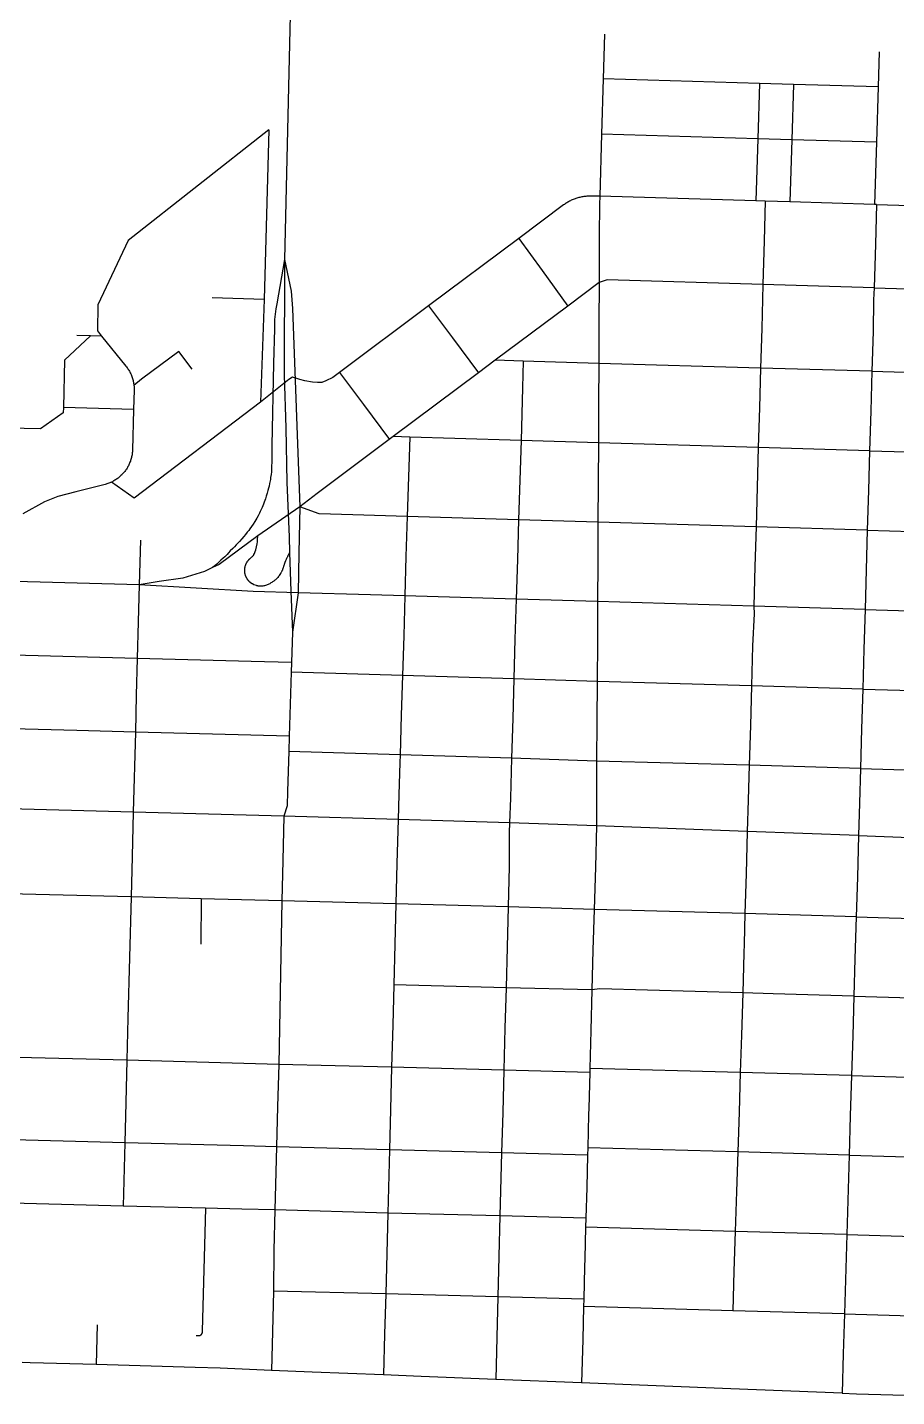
# Model space of a CAD drawing. Extents: x 486459 to 494398, y 5455945 to 5462335.
# Drawn here: x 491317 to 492416, y 5455989 to 5457721 of the extents above; entities that cross this region are included whole.
import ezdxf

# ---------------------------------------------------------------- set-up
doc = ezdxf.new("R2010")
doc.units = 0
for name, color, linetype in [('Arterial', 7, 'Continuous'), ('Collector', 7, 'Continuous'), ('Other', 7, 'Continuous'), ('Private', 7, 'Continuous'), ('Residential', 7, 'Continuous'), ('Secondary', 7, 'Continuous')]:
    doc.layers.add(name, color=color, linetype=linetype)

msp = doc.modelspace()

# ---------------------------------------------------------------- linework, layer by layer
at = {"layer": 'Arterial'}
for points in [[(492040.1, 5457398.6), (492000.3, 5457368.8)], [(492247.1, 5457395.9), (492050.1, 5457401.8), (492040.1, 5457398.6)], [(492387.9, 5457391.8), (492247.1, 5457395.9)], [(492387.9, 5457391.8), (492528.7, 5457387.7)], [(492000.3, 5457368.8), (491908.7, 5457300.2)], [(491908.7, 5457300.2), (491887.7, 5457284.5)], [(491887.7, 5457284.5), (491779.8, 5457203.7)], [(491779.8, 5457203.7), (491683.3, 5457131.8), (491661.8, 5457114.7)], [(491661.8, 5457114.7), (491608.6, 5457078.1)], [(491659.3, 5457006), (491652.2, 5456956)], [(491652.2, 5456956), (491651, 5456917.8)], [(491650.7, 5456905.7), (491648.2, 5456824.7)], [(491651, 5456917.8), (491650.7, 5456905.7)], [(491648.2, 5456824.7), (491647.7, 5456805.3)], [(491647.7, 5456805.3), (491646.2, 5456755)], [(491646.2, 5456755), (491645.5, 5456736.5), (491641.5, 5456723.5)], [(491450.9, 5456728.5), (491278.6, 5456733)], [(491641.5, 5456723.5), (491450.9, 5456728.5)], [(491641.5, 5456723.5), (491640, 5456667.3)], [(491785.8, 5456719.3), (491641.5, 5456723.5)], [(491926.8, 5456715.1), (491785.8, 5456719.3)], [(492036.6, 5456711.3), (491926.8, 5456715.1)], [(492227.4, 5456704.1), (492036.6, 5456711.3)], [(492368.1, 5456698.8), (492227.4, 5456704.1)], [(492368.1, 5456698.8), (492508.9, 5456693.6)], [(491640, 5456667.3), (491638.7, 5456616.1)], [(491638.7, 5456616.1), (491634.9, 5456409.3)], [(491634.9, 5456409.3), (491633.5, 5456356)], [(491633.5, 5456356), (491632.1, 5456304.8)], [(491632.1, 5456304.8), (491630, 5456225)], [(491630, 5456225), (491628.7, 5456173.8)], [(491628.7, 5456173.8), (491628.1, 5456122.5)], [(491628.1, 5456122.5), (491626.9, 5456071.4)], [(491626.9, 5456071.4), (491625.8, 5456022)]]:
    msp.add_lwpolyline(points, dxfattribs=at)
at = {"layer": 'Collector'}
for points in [[(491791.3, 5456901.4), (491650.7, 5456905.7)], [(491932.3, 5456897.1), (491791.3, 5456901.4)], [(492037.6, 5456893.9), (491932.3, 5456897.1)], [(492232.7, 5456888.4), (492037.6, 5456893.9)], [(492373.4, 5456884.2), (492232.7, 5456888.4)], [(492373.4, 5456884.2), (492514.2, 5456880.2)]]:
    msp.add_lwpolyline(points, dxfattribs=at)
at = {"layer": 'Other'}
for points in [[(491651.5, 5457828.5), (491642.2, 5457427.7)], [(491622.2, 5457591.7), (491444.7, 5457451.6), (491406.2, 5457370.2), (491405.6, 5457337.4), (491410.9, 5457330.8)], [(491642.2, 5457427.7), (491632.5, 5457371.8), (491631.3, 5457365.2), (491629.7, 5457351.6), (491629.5, 5457339.9), (491628.4, 5457296), (491626.1, 5457192.4), (491626.3, 5457175.2), (491625.9, 5457162.3), (491625.6, 5457159.1), (491625.2, 5457155.5), (491624.7, 5457151.7), (491624.3, 5457149.5), (491623.4, 5457144.2), (491622.7, 5457141), (491622.1, 5457138.5), (491621.3, 5457135.3), (491620.4, 5457132.1), (491619.2, 5457128.2), (491618.1, 5457124.8), (491616.5, 5457120.5), (491615.6, 5457118.2), (491613.8, 5457114), (491613.1, 5457112.3), (491611.5, 5457109), (491610.4, 5457106.6), (491608.8, 5457103.5), (491607.1, 5457100.6), (491604.7, 5457096.4), (491602.4, 5457092.7), (491600.6, 5457090), (491598.5, 5457087), (491597, 5457085), (491595.2, 5457082.6), (491592.9, 5457079.8), (491590.7, 5457077.1), (491588.2, 5457074.3), (491585.3, 5457071), (491583.3, 5457068.8), (491581.2, 5457066.5), (491578.9, 5457064.1), (491576.9, 5457061.9), (491573.7, 5457058.9), (491571.4, 5457056.4), (491569.5, 5457054.5), (491566.6, 5457051.5), (491564.5, 5457049.7), (491561.9, 5457047.3), (491559.3, 5457044.9), (491556.5, 5457042.3), (491553.9, 5457040.1), (491551.3, 5457037.9)], [(491642.2, 5457427.7), (491641.7, 5457281.5), (491643.9, 5457214.6), (491645.1, 5457145.5), (491647.9, 5457077), (491648.5, 5457056.8)], [(491642.2, 5457427.7), (491650.6, 5457387.8), (491652.4, 5457365.6), (491661.8, 5457114.7)], [(491396.8, 5457331.2), (491379.5, 5457331.6)], [(491410.9, 5457330.8), (491396.8, 5457331.2)], [(491648.5, 5457056.8), (491648.2, 5457056.3), (491647.9, 5457055.7), (491647.6, 5457055.1), (491647.4, 5457054.5), (491647.1, 5457053.9), (491646.8, 5457053.4), (491646.6, 5457053), (491646.4, 5457052.5), (491646, 5457051.8), (491645.8, 5457051.3), (491645.5, 5457050.7), (491645.2, 5457050.1), (491644.9, 5457049.5), (491644.6, 5457049), (491644.5, 5457048.6), (491644.2, 5457048), (491643.8, 5457047.2), (491643.6, 5457046.6), (491643.4, 5457046.2), (491643.1, 5457045.6), (491643, 5457045.1), (491642.8, 5457044.6), (491642.5, 5457044), (491642.4, 5457043.6), (491642.2, 5457043.3), (491642, 5457042.6), (491641.8, 5457042), (491641.6, 5457041.3), (491641.4, 5457040.7), (491641.2, 5457040.2), (491641.1, 5457039.7), (491641, 5457039.3), (491640.8, 5457038.8), (491640.7, 5457038.2), (491640.6, 5457037.9), (491640.4, 5457037.5), (491640.2, 5457036.9), (491640.1, 5457036.5), (491640, 5457036.1), (491639.8, 5457035.8), (491639.6, 5457035.2), (491639.5, 5457034.8), (491639.3, 5457034.5), (491639.1, 5457034), (491638.9, 5457033.6), (491638.7, 5457033.2), (491638.3, 5457032.4), (491638, 5457031.8), (491637.7, 5457031.2), (491637.4, 5457030.7), (491637.1, 5457030.2), (491636.5, 5457029.2), (491635.6, 5457028), (491635.1, 5457027.2), (491634.5, 5457026.4), (491633.7, 5457025.5), (491633, 5457024.7), (491632.1, 5457023.8), (491631.5, 5457023.2), (491630.7, 5457022.5), (491630.1, 5457022), (491629.6, 5457021.5), (491628.7, 5457020.9), (491627.9, 5457020.2), (491627.1, 5457019.7), (491626, 5457019), (491625, 5457018.4), (491624.3, 5457018), (491623.5, 5457017.5), (491622.4, 5457017), (491621.5, 5457016.6), (491620.3, 5457016.1), (491619.3, 5457015.7), (491618.2, 5457015.4), (491617.1, 5457015), (491615.9, 5457014.7), (491614.6, 5457014.5), (491613.3, 5457014.4), (491612.1, 5457014.3), (491610.5, 5457014.4), (491609.1, 5457014.5), (491608.3, 5457014.7), (491607.3, 5457014.9), (491606.6, 5457015.1), (491605.2, 5457015.5), (491603.5, 5457016.2), (491601.6, 5457017.2), (491601.1, 5457017.5), (491600.8, 5457017.7), (491600.3, 5457018), (491599.9, 5457018.3), (491599.4, 5457018.7), (491599, 5457019.1), (491598.6, 5457019.4), (491598.3, 5457019.6), (491598.1, 5457019.8), (491597.9, 5457020), (491597.7, 5457020.2), (491597.5, 5457020.5), (491597.3, 5457020.7), (491597.1, 5457020.8), (491597, 5457021), (491596.8, 5457021.2), (491596.7, 5457021.3), (491596.6, 5457021.5), (491596.4, 5457021.7), (491596.3, 5457021.9), (491596.1, 5457022.1), (491595.9, 5457022.3), (491595.8, 5457022.5), (491595.6, 5457022.7), (491595.5, 5457022.9), (491595.3, 5457023.1), (491595.2, 5457023.3), (491595.1, 5457023.5), (491594.9, 5457023.7), (491594.9, 5457023.8), (491594.8, 5457024), (491594.5, 5457024.4), (491594.4, 5457024.6), (491594.2, 5457025), (491594.1, 5457025.3), (491593.9, 5457025.7), (491593.7, 5457026), (491593.5, 5457026.4), (491593.4, 5457026.7), (491593.2, 5457027.2), (491593, 5457027.6), (491592.9, 5457028), (491592.8, 5457028.5), (491592.6, 5457029), (491592.5, 5457029.5), (491592.3, 5457030.1), (491592.2, 5457030.6), (491592.1, 5457031.4), (491592, 5457032), (491592, 5457032.5), (491591.9, 5457033), (491591.9, 5457033.3), (491591.9, 5457033.8), (491591.9, 5457034.3), (491591.9, 5457034.8), (491591.9, 5457035.3), (491591.9, 5457035.7), (491592, 5457036.2), (491592, 5457036.7), (491592.1, 5457037.2), (491592.1, 5457037.6), (491592.2, 5457038.1), (491592.3, 5457038.6), (491592.4, 5457039.1), (491592.6, 5457039.8), (491592.8, 5457040.4), (491593, 5457040.9), (491593.1, 5457041.3), (491593.3, 5457041.8), (491593.4, 5457042.1), (491593.6, 5457042.5), (491593.8, 5457042.9), (491594.1, 5457043.4), (491594.3, 5457043.9), (491594.5, 5457044.3), (491594.8, 5457044.8), (491595, 5457045.1), (491595.2, 5457045.4), (491595.4, 5457045.7), (491595.6, 5457046), (491595.8, 5457046.3), (491596, 5457046.5), (491596.1, 5457046.6), (491596.2, 5457046.8), (491596.3, 5457046.9), (491596.5, 5457047.1), (491596.6, 5457047.3), (491596.7, 5457047.4), (491596.9, 5457047.6), (491597.1, 5457047.9), (491597.3, 5457048.1), (491597.5, 5457048.2), (491597.7, 5457048.5), (491597.9, 5457048.7), (491598.1, 5457048.9), (491598.3, 5457049.1), (491598.6, 5457049.3), (491598.9, 5457049.6), (491599.3, 5457049.9), (491599.7, 5457050.2), (491600.2, 5457050.6), (491600.6, 5457050.9), (491601.1, 5457051.5), (491601.7, 5457052.1), (491602.3, 5457052.8), (491602.8, 5457053.3), (491603.3, 5457054.1), (491603.6, 5457054.6), (491604.3, 5457055.7), (491605.3, 5457058.3), (491606.1, 5457060.2), (491607.8, 5457068.1), (491608, 5457070.4), (491608.2, 5457073), (491608.6, 5457078.1)], [(491648.5, 5457056.8), (491650.1, 5457008), (491652.2, 5456956)]]:
    msp.add_lwpolyline(points, dxfattribs=at)
at = {"layer": 'Private'}
for points in [[(491616.3, 5457377.2), (491550.6, 5457379.3)], [(491536.8, 5456618.8), (491536.4, 5456561.4)], [(491542.4, 5456227.2), (491538.2, 5456071.5), (491538.2, 5456071.4), (491538.2, 5456071.3), (491538.2, 5456071.2), (491538.2, 5456071), (491538.2, 5456070.9), (491538.2, 5456070.8), (491538.1, 5456070.7), (491538.1, 5456070.5), (491538.1, 5456070.4), (491538.1, 5456070.3), (491538.1, 5456070.2), (491538, 5456070.1), (491538, 5456069.9), (491538, 5456069.8), (491537.9, 5456069.7), (491537.9, 5456069.6), (491537.9, 5456069.4), (491537.8, 5456069.3), (491537.8, 5456069.2), (491537.7, 5456069.1), (491537.7, 5456069), (491537.6, 5456068.9), (491537.6, 5456068.7), (491537.5, 5456068.6), (491537.5, 5456068.5), (491537.4, 5456068.4), (491537.4, 5456068.3), (491537.3, 5456068.2), (491537.2, 5456068.1), (491537.2, 5456068), (491537.1, 5456067.9), (491537, 5456067.8), (491537, 5456067.7), (491536.9, 5456067.5), (491536.8, 5456067.4), (491536.8, 5456067.3), (491536.7, 5456067.2), (491536.6, 5456067.1), (491536.5, 5456067), (491536.4, 5456067), (491536.4, 5456066.9), (491536.3, 5456066.8), (491536.2, 5456066.7), (491536.1, 5456066.6), (491536, 5456066.5), (491535.9, 5456066.4), (491535.8, 5456066.3), (491535.7, 5456066.2), (491535.6, 5456066.2), (491535.5, 5456066.1), (491535.4, 5456066), (491535.3, 5456065.9), (491535.2, 5456065.9), (491535.1, 5456065.8), (491535, 5456065.7), (491535, 5456065.7), (491530.5, 5456065.8)]]:
    msp.add_lwpolyline(points, dxfattribs=at)
at = {"layer": 'Residential'}
for points in [[(492046.8, 5457713), (492045.2, 5457656.2)], [(492394, 5457690.4), (492392.7, 5457646)], [(492045.2, 5457656.2), (492043.1, 5457586.3)], [(492242.8, 5457650.4), (492045.2, 5457656.2)], [(492242.8, 5457650.4), (492240.7, 5457580.5)], [(492285.8, 5457649.2), (492242.8, 5457650.4)], [(492285.8, 5457649.2), (492283.7, 5457579.2)], [(492392.7, 5457646), (492285.8, 5457649.2)], [(492392.7, 5457646), (492390.6, 5457576.1)], [(491622.2, 5457591.7), (491616.3, 5457377.2)], [(492043.1, 5457586.3), (492040.8, 5457507.7)], [(492240.7, 5457580.5), (492043.1, 5457586.3)], [(492240.7, 5457580.5), (492238.4, 5457501.9)], [(492283.7, 5457579.2), (492240.7, 5457580.5)], [(492283.7, 5457579.2), (492281.4, 5457500.6)], [(492390.6, 5457576.1), (492283.7, 5457579.2)], [(492390.6, 5457576.1), (492388.3, 5457497.5)], [(492040.8, 5457507.7), (492030.7, 5457507.9), (492029.5, 5457507.9), (492028.3, 5457507.9), (492027, 5457507.9), (492025.7, 5457507.8), (492024.5, 5457507.7), (492023.2, 5457507.6), (492021.9, 5457507.5), (492020.7, 5457507.3), (492019.4, 5457507.1), (492018.2, 5457506.9), (492016.9, 5457506.6), (492015.7, 5457506.3), (492014.4, 5457506), (492013.2, 5457505.7), (492012, 5457505.3), (492010.8, 5457504.9), (492009.6, 5457504.5), (492008.4, 5457504.1), (492007.2, 5457503.6), (492006.1, 5457503.1), (492004.9, 5457502.6), (492003.7, 5457502), (492002.6, 5457501.4), (492001.5, 5457500.8), (492000.4, 5457500.2), (491999.3, 5457499.6), (491998.2, 5457498.9), (491997.1, 5457498.1), (491996.1, 5457497.4), (491995.2, 5457496.8), (491938.4, 5457454.2)], [(492040.8, 5457507.7), (492040.5, 5457497.6), (492040.3, 5457457.4)], [(492238.4, 5457501.9), (492040.8, 5457507.7)], [(492250.1, 5457501.5), (492238.4, 5457501.9)], [(492250.1, 5457501.5), (492248.7, 5457451.2)], [(492281.4, 5457500.6), (492250.1, 5457501.5)], [(492388.3, 5457497.5), (492281.4, 5457500.6)], [(492390.9, 5457497.4), (492388.3, 5457497.5)], [(492390.9, 5457497.4), (492389.5, 5457447.1)], [(492390.9, 5457497.4), (492531.7, 5457493.3)], [(491938.4, 5457454.2), (491824.5, 5457369)], [(491938.4, 5457454.2), (491967.9, 5457413.6)], [(492040.3, 5457457.4), (492040.1, 5457398.6)], [(492248.7, 5457451.2), (492247.1, 5457395.9)], [(492389.5, 5457447.1), (492387.9, 5457391.8)], [(491967.9, 5457413.6), (492000.3, 5457368.8)], [(492040.1, 5457398.6), (492039.8, 5457346.7)], [(492247.1, 5457395.9), (492245.6, 5457340.6)], [(492387.9, 5457391.8), (492387, 5457376.6), (492386.4, 5457336.5)], [(491616.3, 5457377.2), (491612, 5457247.2)], [(491824.5, 5457369), (491711.8, 5457284.6)], [(491824.5, 5457369), (491854.6, 5457328.8)], [(492039.8, 5457346.7), (492039.6, 5457296.3)], [(492245.6, 5457340.6), (492244.1, 5457290.2)], [(491396.8, 5457331.2), (491364.2, 5457300.4), (491362.7, 5457240.5)], [(491410.9, 5457330.8), (491441.7, 5457292.7), (491442.5, 5457291.7), (491443.2, 5457290.8), (491443.9, 5457289.7), (491444.6, 5457288.7), (491445.3, 5457287.6), (491446, 5457286.5), (491446.5, 5457285.4), (491447.1, 5457284.3), (491447.7, 5457283.1), (491448.2, 5457282), (491448.7, 5457280.8), (491449.2, 5457279.6), (491449.6, 5457278.4), (491450, 5457277.3), (491450.3, 5457276), (491450.7, 5457274.8), (491450.9, 5457273.5), (491451.2, 5457272.3), (491451.4, 5457271.1), (491451.6, 5457269.9), (491451.8, 5457268.6), (491451.8, 5457268.3)], [(491854.6, 5457328.8), (491887.7, 5457284.5)], [(492386.4, 5457336.5), (492384.9, 5457286.3)], [(491525.4, 5457288.9), (491508.4, 5457311.2), (491461.3, 5457276.3), (491451.8, 5457268.3)], [(491944.2, 5457299.1), (491908.7, 5457300.2)], [(491944.2, 5457299.1), (491943.2, 5457265.2)], [(492039.6, 5457296.3), (491944.2, 5457299.1)], [(492039.6, 5457296.3), (492039.3, 5457246)], [(492244.1, 5457290.2), (492039.6, 5457296.3)], [(492244.1, 5457290.2), (492242.8, 5457240)], [(492384.9, 5457286.3), (492244.1, 5457290.2)], [(492384.9, 5457286.3), (492383.5, 5457236)], [(492384.9, 5457286.3), (492525.7, 5457282.2)], [(491652.4, 5457278.8), (491647.6, 5457275.9), (491647.6, 5457275.9), (491612, 5457247.2)], [(491711.8, 5457284.6), (491703.4, 5457278.4), (491694.6, 5457274), (491689.4, 5457272.1), (491683.9, 5457271.9), (491677.7, 5457272.3), (491667.9, 5457274.2), (491661.4, 5457275.8), (491652.4, 5457278.8)], [(491711.8, 5457284.6), (491741.9, 5457244.4)], [(491451.8, 5457268.3), (491451.9, 5457267.3), (491452, 5457266.1), (491452, 5457264.8), (491452, 5457263.5), (491452, 5457262.4), (491451.4, 5457238.1)], [(491943.2, 5457265.2), (491942.8, 5457248.9)], [(491362.7, 5457240.5), (491362.5, 5457233.8), (491333.6, 5457213.3), (491292.2, 5457214.3)], [(491451.4, 5457238.1), (491362.7, 5457240.5)], [(491612, 5457247.2), (491452.1, 5457125.9), (491423.6, 5457146.1)], [(491451.4, 5457238.1), (491449.9, 5457186.6), (491449.9, 5457185.4), (491449.8, 5457184.2), (491449.7, 5457183), (491449.5, 5457181.8), (491449.4, 5457180.6), (491449.2, 5457179.4), (491448.9, 5457178.2), (491448.6, 5457177), (491448.3, 5457175.9), (491448, 5457174.7), (491447.6, 5457173.5), (491447.3, 5457172.4), (491446.8, 5457171.2), (491446.4, 5457170.1), (491445.9, 5457169), (491445.4, 5457167.9), (491444.9, 5457166.8), (491444.3, 5457165.7), (491443.7, 5457164.6), (491443.1, 5457163.6), (491442.4, 5457162.6), (491441.7, 5457161.6), (491441, 5457160.6), (491440.3, 5457159.6), (491439.5, 5457158.6), (491438.8, 5457157.7), (491437.9, 5457156.8), (491437.1, 5457155.9), (491436.3, 5457155.1), (491435.4, 5457154.2), (491434.5, 5457153.4), (491433.6, 5457152.6), (491432.7, 5457151.8), (491431.7, 5457151), (491430.7, 5457150.3), (491429.7, 5457149.6), (491428.7, 5457149), (491427.7, 5457148.3), (491426.6, 5457147.7), (491425.5, 5457147.1), (491424.5, 5457146.6), (491423.6, 5457146.1)], [(491741.9, 5457244.4), (491775, 5457200.1)], [(491942.8, 5457248.9), (491941.3, 5457198.8)], [(492039.3, 5457246), (492039.1, 5457195.8)], [(492242.8, 5457240), (492241.3, 5457189.8)], [(492383.5, 5457236), (492382.1, 5457185.8)], [(491800.6, 5457203), (491779.8, 5457203.7)], [(491800.6, 5457203), (491799.1, 5457152.7)], [(491857.7, 5457201.3), (491800.6, 5457203)], [(491941.3, 5457198.8), (491857.7, 5457201.3)], [(491941.3, 5457198.8), (491939.8, 5457148.5)], [(492039.1, 5457195.8), (491941.3, 5457198.8)], [(492039.1, 5457195.8), (492038.8, 5457145.5)], [(492241.3, 5457189.8), (492039.1, 5457195.8)], [(492241.3, 5457189.8), (492239.9, 5457139.6)], [(492382.1, 5457185.8), (492241.3, 5457189.8)], [(492382.1, 5457185.8), (492380.6, 5457135.5)], [(492382.1, 5457185.8), (492522.8, 5457181.7)], [(491799.1, 5457152.7), (491797.5, 5457102.5)], [(491939.8, 5457148.5), (491938.3, 5457098.3)], [(491423.6, 5457146.1), (491423.4, 5457146), (491422.3, 5457145.5), (491421.2, 5457145), (491420, 5457144.6), (491418.9, 5457144.2), (491417.7, 5457143.8), (491416.6, 5457143.4), (491415.5, 5457143.1), (491378.2, 5457133.8), (491355.4, 5457127.8), (491338.6, 5457120.9), (491311.4, 5457105.9)], [(492038.8, 5457145.5), (492038.6, 5457095.3)], [(492239.9, 5457139.6), (492238.5, 5457089.3)], [(492380.6, 5457135.5), (492379.2, 5457085.3)], [(491661.8, 5457114.7), (491660.5, 5457056.3)], [(491728.4, 5457104.5), (491685.9, 5457105.8), (491661.8, 5457114.7)], [(491797.5, 5457102.5), (491728.4, 5457104.5)], [(491797.5, 5457102.5), (491795.8, 5457052)], [(491938.3, 5457098.3), (491797.5, 5457102.5)], [(491938.3, 5457098.3), (491936.8, 5457048.1)], [(491966.6, 5457097.4), (491938.3, 5457098.3)], [(492038.6, 5457095.3), (491966.6, 5457097.4)], [(492038.6, 5457095.3), (492038.3, 5457045.1)], [(492238.5, 5457089.3), (492038.6, 5457095.3)], [(492238.5, 5457089.3), (492237, 5457039.1)], [(492379.2, 5457085.3), (492238.5, 5457089.3)], [(492379.2, 5457085.3), (492377.8, 5457035)], [(492379.2, 5457085.3), (492520, 5457081.2)], [(491460, 5457072.6), (491458.5, 5457015.9)], [(491660.5, 5457056.3), (491659.3, 5457006)], [(491795.8, 5457052), (491794.5, 5457002)], [(491936.8, 5457048.1), (491935.3, 5456997.9)], [(492038.3, 5457045.1), (492038.1, 5456994.8)], [(492237, 5457039.1), (492235.6, 5456988.9)], [(492377.8, 5457035), (492376.3, 5456984.8)], [(491458.5, 5457015.9), (491457.2, 5456969.4)], [(491602.4, 5457007.6), (491458.5, 5457015.9)], [(491659.3, 5457006), (491602.4, 5457007.6)], [(491750.8, 5457003.3), (491659.3, 5457006)], [(491794.5, 5457002), (491750.8, 5457003.3)], [(491794.5, 5457002), (491792.9, 5456951.7)], [(491935.3, 5456997.9), (491794.5, 5457002)], [(491935.3, 5456997.9), (491933.6, 5456947.4)], [(492038.1, 5456994.8), (491935.3, 5456997.9)], [(492038.1, 5456994.8), (492037.8, 5456944.4)], [(492235.6, 5456988.9), (492038.1, 5456994.8)], [(492235.6, 5456988.9), (492235.9, 5456979.2), (492234.2, 5456938.7)], [(492376.3, 5456984.8), (492235.6, 5456988.9)], [(492376.3, 5456984.8), (492374.9, 5456934.5)], [(492376.3, 5456984.8), (492517.1, 5456980.7)], [(491457.2, 5456969.4), (491456, 5456922.9)], [(491792.9, 5456951.7), (491791.3, 5456901.4)], [(491933.6, 5456947.4), (491932.3, 5456897.1)], [(492037.8, 5456944.4), (492037.6, 5456893.9)], [(491456, 5456922.9), (491283.6, 5456927.5)], [(491456, 5456922.9), (491454.8, 5456876.3)], [(491600.1, 5456919.1), (491456, 5456922.9)], [(492234.2, 5456938.7), (492232.7, 5456888.4)], [(492374.9, 5456934.5), (492373.4, 5456884.2)], [(491651, 5456917.8), (491600.1, 5456919.1)], [(491791.3, 5456901.4), (491789.8, 5456851.2)], [(491932.3, 5456897.1), (491930.8, 5456846.8)], [(492037.6, 5456893.9), (492037.3, 5456843.6)], [(492232.7, 5456888.4), (492231.3, 5456838.1)], [(491454.8, 5456876.3), (491453.6, 5456829.7)], [(492373.4, 5456884.2), (492372, 5456834)], [(491789.8, 5456851.2), (491788.3, 5456800.9)], [(491930.8, 5456846.8), (491929.3, 5456796.6)], [(492037.3, 5456843.6), (492036.8, 5456793.1)], [(492231.3, 5456838.1), (492229.9, 5456787.9)], [(491379.6, 5456831.7), (491281.2, 5456834.3)], [(491453.6, 5456829.7), (491379.6, 5456831.7)], [(491453.6, 5456829.7), (491450.9, 5456728.5)], [(491599.5, 5456825.9), (491453.6, 5456829.7)], [(491648.2, 5456824.7), (491599.5, 5456825.9)], [(492372, 5456834), (492370.6, 5456783.7)], [(491788.3, 5456800.9), (491647.7, 5456805.3)], [(491788.3, 5456800.9), (491787.9, 5456790.8), (491786.8, 5456750.6)], [(491929.3, 5456796.6), (491788.3, 5456800.9)], [(491929.3, 5456796.6), (491927.8, 5456746.3)], [(492036.8, 5456793.1), (491929.3, 5456796.6)], [(492229.9, 5456787.9), (492036.8, 5456793.1)], [(492036.8, 5456793.1), (492036.8, 5456749.2)], [(492229.9, 5456787.9), (492228.6, 5456743.7)], [(492370.6, 5456783.7), (492229.9, 5456787.9)], [(492370.6, 5456783.7), (492369.3, 5456739.6)], [(492370.6, 5456783.7), (492511.3, 5456779.6)], [(491786.8, 5456750.6), (491785.8, 5456719.3)], [(492036.8, 5456749.2), (492036.8, 5456742.9)], [(491927.8, 5456746.3), (491926.8, 5456715.1)], [(492036.8, 5456742.9), (492036.6, 5456711.3)], [(492228.6, 5456743.7), (492227.4, 5456704.1)], [(492369.3, 5456739.6), (492368.1, 5456698.8)], [(491450.9, 5456728.5), (491449.5, 5456672.3)], [(491785.8, 5456719.3), (491784.4, 5456663.6)], [(491926.8, 5456715.1), (491926.4, 5456702.7), (491926.3, 5456659.6)], [(492036.6, 5456711.3), (492035.3, 5456658.6)], [(492227.4, 5456704.1), (492225.9, 5456650.3)], [(492368.1, 5456698.8), (492366.6, 5456646.2)], [(491449.5, 5456672.3), (491448.3, 5456621.1)], [(491784.4, 5456663.6), (491783.1, 5456612.4)], [(491926.3, 5456659.6), (491925, 5456608.6)], [(492035.3, 5456658.6), (492033.7, 5456605.4)], [(492225.9, 5456650.3), (492224.5, 5456600)], [(492366.6, 5456646.2), (492365.2, 5456595.9)], [(491448.3, 5456621.1), (491275.9, 5456625.6)], [(491448.3, 5456621.1), (491444.3, 5456467.7)], [(491536.8, 5456618.8), (491448.3, 5456621.1)], [(491638.7, 5456616.1), (491536.8, 5456618.8)], [(491783.1, 5456612.4), (491638.7, 5456616.1)], [(491783.1, 5456612.4), (491781.7, 5456561.2)], [(491925, 5456608.6), (491783.1, 5456612.4)], [(491925, 5456608.6), (491923.6, 5456557.4)], [(492033.7, 5456605.4), (491925, 5456608.6)], [(492033.7, 5456605.4), (492032.2, 5456553.7)], [(492224.5, 5456600), (492033.7, 5456605.4)], [(492224.5, 5456600), (492223.4, 5456561.9)], [(492365.2, 5456595.9), (492224.5, 5456600)], [(492365.2, 5456595.9), (492363.6, 5456542.8)], [(492365.2, 5456595.9), (492406.9, 5456594.8)], [(492406.9, 5456594.8), (492467.9, 5456593)], [(491781.7, 5456561.2), (491780.4, 5456510.1)], [(492223.4, 5456561.9), (492223, 5456549.8)], [(491923.6, 5456557.4), (491922.3, 5456506.3)], [(492032.2, 5456553.7), (492030.8, 5456503.4)], [(492223, 5456549.8), (492221.6, 5456499.6)], [(492363.6, 5456542.8), (492362.2, 5456495.6)], [(491780.4, 5456510.1), (491779.1, 5456458.9)], [(491922.3, 5456506.3), (491780.4, 5456510.1)], [(491922.3, 5456506.3), (491920.9, 5456455.1)], [(492030.8, 5456503.4), (491922.3, 5456506.3)], [(492030.8, 5456503.4), (492029.5, 5456452.2)], [(492221.6, 5456499.6), (492040.9, 5456504.8), (492030.8, 5456503.4)], [(492221.6, 5456499.6), (492220, 5456446.2)], [(492260.3, 5456498.4), (492221.6, 5456499.6)], [(492362.2, 5456495.6), (492260.3, 5456498.4)], [(492362.2, 5456495.6), (492360.7, 5456445.2)], [(492362.2, 5456495.6), (492464.2, 5456492.6)], [(491444.3, 5456467.7), (491442.9, 5456414.4)], [(491779.1, 5456458.9), (491777.7, 5456405.6)], [(491920.9, 5456455.1), (491919.6, 5456401.8)], [(492029.5, 5456452.2), (492028.2, 5456404.2)], [(492220, 5456446.2), (492218.5, 5456399)], [(492360.7, 5456445.2), (492359.2, 5456395.1)], [(491442.9, 5456414.4), (491441.5, 5456361.1)], [(491777.7, 5456405.6), (491776.3, 5456352.3)], [(492028.2, 5456404.2), (492028.1, 5456398.9)], [(491919.6, 5456401.8), (491918.1, 5456348.5)], [(492028.1, 5456398.9), (492026.9, 5456353.9)], [(492218.5, 5456399), (492217, 5456348.7)], [(492359.2, 5456395.1), (492357.7, 5456344.2)], [(491441.5, 5456361.1), (491440.2, 5456310)], [(491776.3, 5456352.3), (491775, 5456301.1)], [(492026.9, 5456353.9), (492026.7, 5456345.7), (492025.6, 5456303.7)], [(491918.1, 5456348.5), (491916.8, 5456297.4)], [(492217, 5456348.7), (492215.5, 5456298.4)], [(492357.7, 5456344.2), (492356.2, 5456294.4)], [(491440.2, 5456310), (491267.8, 5456314.5)], [(491440.2, 5456310), (491438.1, 5456230)], [(491590.3, 5456306), (491440.2, 5456310)], [(491632.1, 5456304.8), (491590.3, 5456306)], [(491775, 5456301.1), (491632.1, 5456304.8)], [(491775, 5456301.1), (491772.9, 5456221.2)], [(491916.8, 5456297.4), (491775, 5456301.1)], [(492025.6, 5456303.7), (492025.4, 5456294.5)], [(492215.5, 5456298.4), (492025.6, 5456303.7)], [(491916.8, 5456297.4), (491914.7, 5456217.5)], [(492025.4, 5456294.5), (491916.8, 5456297.4)], [(492025.4, 5456294.5), (492024.3, 5456253.4)], [(492215.5, 5456298.4), (492213.8, 5456248.2)], [(492356.2, 5456294.4), (492215.5, 5456298.4)], [(492356.2, 5456294.4), (492353.2, 5456193.9)], [(492356.2, 5456294.4), (492458.6, 5456291.5)], [(492024.3, 5456253.4), (492023.3, 5456214.6)], [(492213.8, 5456248.2), (492211.9, 5456198)], [(491438.1, 5456230), (491265.6, 5456234.4)], [(491542.4, 5456227.2), (491438.1, 5456230)], [(491588.2, 5456226), (491542.4, 5456227.2)], [(491630, 5456225), (491588.2, 5456226)], [(491772.9, 5456221.2), (491630, 5456225)], [(491772.9, 5456221.2), (491771.5, 5456170.1)], [(491914.7, 5456217.5), (491772.9, 5456221.2)], [(491914.7, 5456217.5), (491913.4, 5456166.3)], [(492023.3, 5456214.6), (491914.7, 5456217.5)], [(492023.3, 5456214.6), (492023, 5456203.2)], [(492023, 5456203.2), (492022, 5456163.5)], [(492211.9, 5456198), (492023, 5456203.2)], [(492211.9, 5456198), (492210.6, 5456147.7)], [(492353.2, 5456193.9), (492211.9, 5456198)], [(492353.2, 5456193.9), (492350.2, 5456093.5)], [(492353.2, 5456193.9), (492395.3, 5456192.7)], [(492395.3, 5456192.7), (492494.1, 5456189.9)], [(491771.5, 5456170.1), (491770.2, 5456119)], [(491913.4, 5456166.3), (491912.1, 5456115.2)], [(492022, 5456163.5), (492021.7, 5456152.9)], [(492021.7, 5456152.9), (492020.7, 5456112.3)], [(492210.6, 5456147.7), (492209.3, 5456097.5)], [(491770.2, 5456119), (491628.1, 5456122.5)], [(491770.2, 5456119), (491768.8, 5456067.8)], [(491912.1, 5456115.2), (491770.2, 5456119)], [(491912.1, 5456115.2), (491910.7, 5456064)], [(492020.7, 5456112.3), (491912.1, 5456115.2)], [(492020.7, 5456112.3), (492020.4, 5456102.7)], [(492020.4, 5456102.7), (492019.3, 5456061.2)], [(492209.3, 5456097.5), (492020.4, 5456102.7)], [(492350.2, 5456093.5), (492209.3, 5456097.5)], [(492350.2, 5456093.5), (492348.8, 5456043.2)], [(492350.2, 5456093.5), (492491.2, 5456089.5)], [(491405.4, 5456079.5), (491404.2, 5456029.3)], [(491768.8, 5456067.8), (491767.5, 5456016.3)], [(491910.7, 5456064), (491909.3, 5456010.6)], [(492019.3, 5456061.2), (492017.9, 5456006.2)], [(492348.8, 5456043.2), (492347.3, 5455993.1)]]:
    msp.add_lwpolyline(points, dxfattribs=at)
at = {"layer": 'Secondary'}
for points in [[(491608.6, 5457078.1), (491559.5, 5457041.8), (491551.3, 5457037.9)], [(491551.3, 5457037.9), (491540.9, 5457033), (491513.5, 5457024.3), (491483.8, 5457020.2), (491458.5, 5457015.9)], [(491458.5, 5457015.9), (491286, 5457020.7)], [(491442.9, 5456414.4), (491270.5, 5456418.9)], [(491634.9, 5456409.3), (491442.9, 5456414.4)], [(491777.7, 5456405.6), (491634.9, 5456409.3)], [(491919.6, 5456401.8), (491777.7, 5456405.6)], [(492218.5, 5456399), (492028.2, 5456404.2)], [(492028.1, 5456398.9), (491919.6, 5456401.8)], [(492359.2, 5456395.1), (492218.5, 5456399)], [(492359.2, 5456395.1), (492499.9, 5456390.9)], [(491320.7, 5456031.8), (491310.6, 5456032.1)], [(491404.2, 5456029.3), (491320.7, 5456031.8)], [(491529.2, 5456025.6), (491404.2, 5456029.3)], [(491561, 5456024.7), (491529.2, 5456025.6)], [(491625.8, 5456022), (491561, 5456024.7)], [(491677, 5456020), (491625.8, 5456022)], [(491767.5, 5456016.3), (491677, 5456020)], [(491814.9, 5456014.4), (491767.5, 5456016.3)], [(491909.3, 5456010.6), (491814.9, 5456014.4)], [(492017.9, 5456006.2), (491909.3, 5456010.6)], [(492206.4, 5455998.7), (492017.9, 5456006.2)], [(492347.3, 5455993.1), (492206.4, 5455998.7)], [(492347.3, 5455993.1), (492365.4, 5455992.4)], [(492365.4, 5455992.4), (492488.2, 5455988.9)]]:
    msp.add_lwpolyline(points, dxfattribs=at)

doc.saveas('drawing.dxf')
